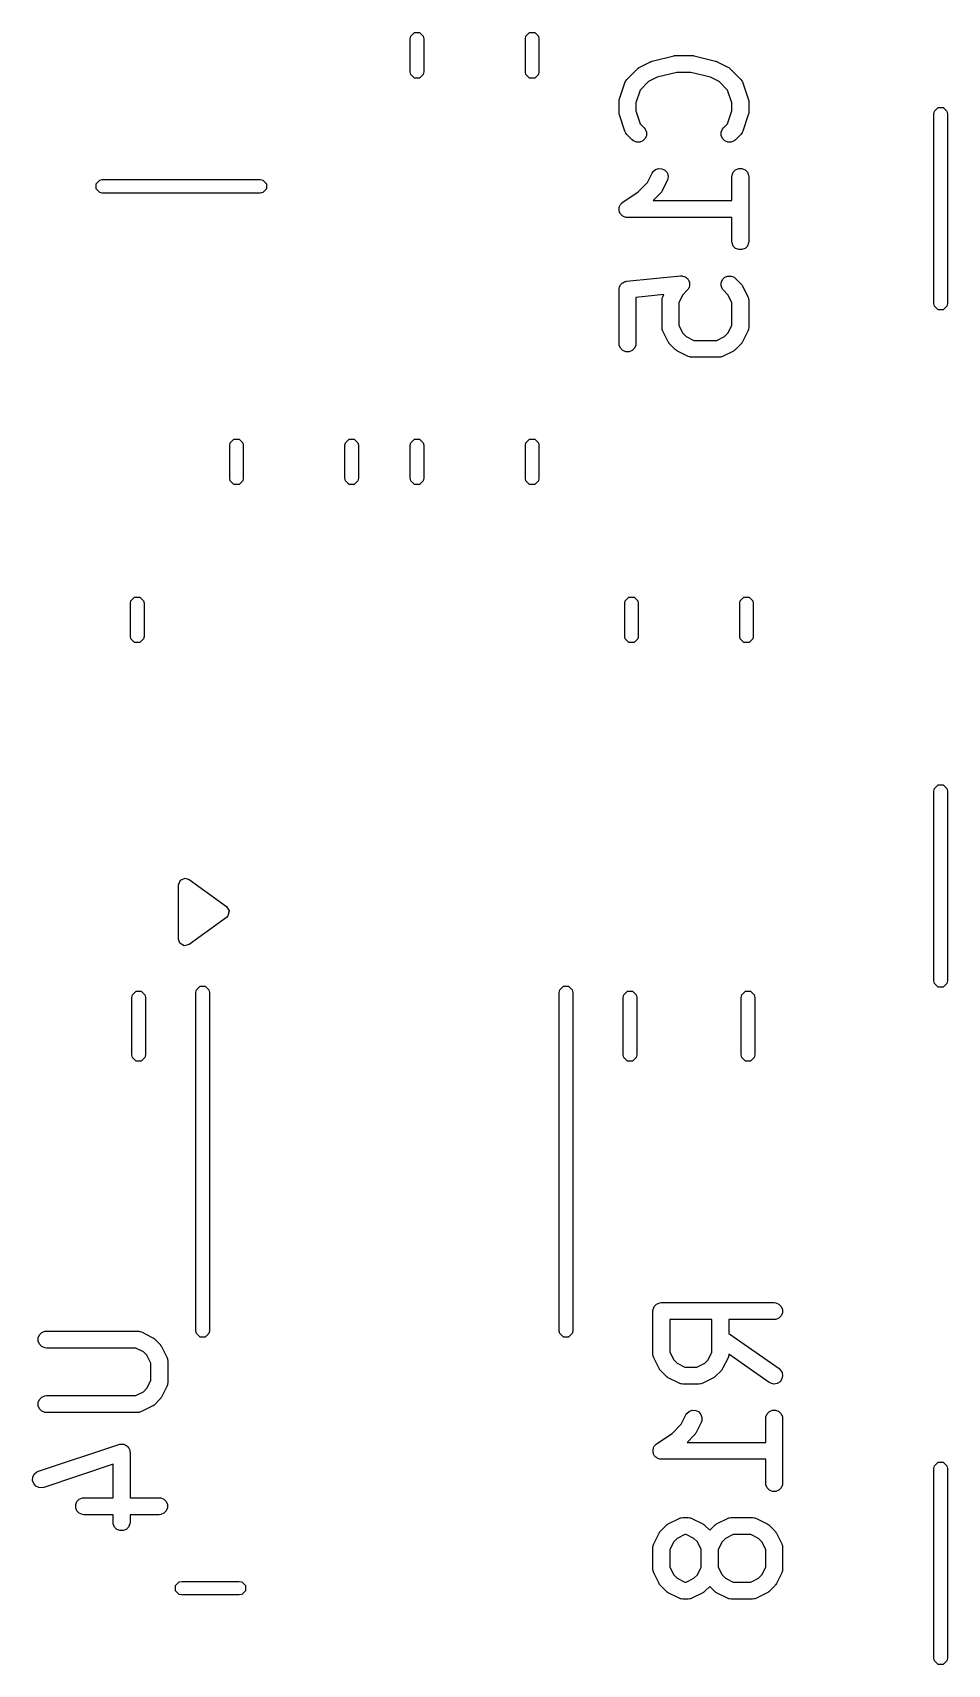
# Model space of a CAD drawing. Header units: inches. Extents: x 4.91 to 6.65, y -5 to -3.32.
# Drawn here: x 6.157 to 6.476, y -4.634 to -4.065 of the extents above; entities that cross this region are included whole.
import ezdxf

# ---------------------------------------------------------------- set-up
doc = ezdxf.new("R2010")
doc.units = ezdxf.units.IN
doc.header["$MEASUREMENT"] = 0
doc.layers.add('BLACK', color=250, linetype='CONTINUOUS')

msp = doc.modelspace()

# ---------------------------------------------------------------- linework, layer by layer
at = {"layer": 'BLACK', "linetype": 'CONTINUOUS'}
for p, q in [((6.28858, -4.06757), (6.28876, -4.06666)), ((6.28858, -4.07909), (6.28858, -4.06757)), ((6.28876, -4.06666), (6.29004, -4.06539)), ((6.29004, -4.06539), (6.29185, -4.06539)), ((6.29185, -4.06539), (6.29313, -4.06666)), ((6.29313, -4.06666), (6.29331, -4.06757)), ((6.29331, -4.06757), (6.29331, -4.07909)), ((6.32874, -4.06757), (6.32892, -4.06666)), ((6.32874, -4.07909), (6.32874, -4.06757)), ((6.32892, -4.06666), (6.3302, -4.06539)), ((6.3302, -4.06539), (6.33201, -4.06539)), ((6.33201, -4.06539), (6.33328, -4.06666)), ((6.33328, -4.06666), (6.33346, -4.06757)), ((6.33346, -4.06757), (6.33346, -4.07909)), ((6.37302, -4.07531), (6.38052, -4.07344)), ((6.38052, -4.07344), (6.38062, -4.07342)), ((6.38062, -4.07342), (6.38066, -4.07341)), ((6.38066, -4.07341), (6.38088, -4.07339)), ((6.38088, -4.07339), (6.38109, -4.07335)), ((6.38109, -4.07335), (6.38114, -4.07336)), ((6.38114, -4.07336), (6.38124, -4.07335)), ((6.38124, -4.07335), (6.38686, -4.07335)), ((6.38686, -4.07335), (6.38696, -4.07336)), ((6.38696, -4.07336), (6.387, -4.07335)), ((6.387, -4.07335), (6.38722, -4.07339)), ((6.38722, -4.07339), (6.38744, -4.07341)), ((6.38744, -4.07341), (6.38748, -4.07342)), ((6.38748, -4.07342), (6.38758, -4.07344)), ((6.38758, -4.07344), (6.39508, -4.07531)), ((6.28876, -4.07999), (6.28858, -4.07909)), ((6.29004, -4.08127), (6.28876, -4.07999)), ((6.29313, -4.07999), (6.29185, -4.08127)), ((6.29331, -4.07909), (6.29313, -4.07999)), ((6.32892, -4.07999), (6.32874, -4.07909)), ((6.3302, -4.08127), (6.32892, -4.07999)), ((6.33328, -4.07999), (6.33201, -4.08127)), ((6.33346, -4.07909), (6.33328, -4.07999)), ((6.36415, -4.08171), (6.3679, -4.07796)), ((6.3679, -4.07796), (6.36813, -4.07778)), ((6.36813, -4.07778), (6.36818, -4.07772)), ((6.36818, -4.07772), (6.36827, -4.07766)), ((6.36827, -4.07766), (6.36835, -4.0776)), ((6.36835, -4.0776), (6.36842, -4.07757)), ((6.36842, -4.07757), (6.36867, -4.07741)), ((6.36867, -4.07741), (6.37242, -4.07554)), ((6.37242, -4.07554), (6.37246, -4.07552)), ((6.37246, -4.07552), (6.37248, -4.07551)), ((6.37248, -4.07551), (6.37272, -4.07542)), ((6.37272, -4.07542), (6.37296, -4.07533)), ((6.37296, -4.07533), (6.37298, -4.07533)), ((6.37298, -4.07533), (6.37302, -4.07531)), ((6.3816, -4.07926), (6.37477, -4.08096)), ((6.3865, -4.07926), (6.3816, -4.07926)), ((6.39333, -4.08096), (6.3865, -4.07926)), ((6.39508, -4.07531), (6.39512, -4.07533)), ((6.39512, -4.07533), (6.39514, -4.07533)), ((6.39514, -4.07533), (6.39538, -4.07542)), ((6.39538, -4.07542), (6.39562, -4.07551)), ((6.39562, -4.07551), (6.39564, -4.07552)), ((6.39564, -4.07552), (6.39568, -4.07554)), ((6.39568, -4.07554), (6.39943, -4.07741)), ((6.39943, -4.07741), (6.39968, -4.07757)), ((6.39968, -4.07757), (6.39975, -4.0776)), ((6.39975, -4.0776), (6.39983, -4.07766)), ((6.39983, -4.07766), (6.39992, -4.07772)), ((6.39992, -4.07772), (6.39997, -4.07778)), ((6.39997, -4.07778), (6.4002, -4.07796)), ((6.4002, -4.07796), (6.40395, -4.08171)), ((6.29185, -4.08127), (6.29004, -4.08127)), ((6.33201, -4.08127), (6.3302, -4.08127)), ((6.36156, -4.08849), (6.36344, -4.08287)), ((6.36344, -4.08287), (6.36367, -4.08234)), ((6.36367, -4.08234), (6.36374, -4.08226)), ((6.36374, -4.08226), (6.36378, -4.08216)), ((6.36378, -4.08216), (6.36415, -4.08171)), ((6.36882, -4.0854), (6.36732, -4.08991)), ((6.37174, -4.08248), (6.36882, -4.0854)), ((6.37477, -4.08096), (6.37174, -4.08248)), ((6.39636, -4.08248), (6.39333, -4.08096)), ((6.39928, -4.0854), (6.39636, -4.08248)), ((6.40078, -4.08991), (6.39928, -4.0854)), ((6.40395, -4.08171), (6.40431, -4.08216)), ((6.40431, -4.08216), (6.40435, -4.08226)), ((6.40435, -4.08226), (6.40442, -4.08234)), ((6.40442, -4.08234), (6.40466, -4.08287)), ((6.40466, -4.08287), (6.40653, -4.08849)), ((6.36141, -4.08943), (6.36144, -4.08913)), ((6.36141, -4.09318), (6.36141, -4.08943)), ((6.36143, -4.08906), (6.36146, -4.08895)), ((6.36144, -4.08913), (6.36143, -4.08906)), ((6.36146, -4.08895), (6.36147, -4.08885)), ((6.36147, -4.08885), (6.3615, -4.08878)), ((6.3615, -4.08878), (6.36156, -4.08849)), ((6.36732, -4.08991), (6.36732, -4.0927)), ((6.40078, -4.0927), (6.40078, -4.08991)), ((6.40653, -4.08849), (6.4066, -4.08878)), ((6.4066, -4.08878), (6.40663, -4.08885)), ((6.40663, -4.08885), (6.40664, -4.08895)), ((6.40664, -4.08895), (6.40666, -4.08906)), ((6.40666, -4.08906), (6.40666, -4.08913)), ((6.40666, -4.08913), (6.40669, -4.08943)), ((6.40669, -4.08943), (6.40669, -4.09318)), ((6.47144, -4.0928), (6.47272, -4.09152)), ((6.47272, -4.09152), (6.47453, -4.09152)), ((6.47453, -4.09152), (6.4758, -4.0928)), ((6.36144, -4.09347), (6.36141, -4.09318)), ((6.36143, -4.09355), (6.36144, -4.09347)), ((6.36146, -4.09365), (6.36143, -4.09355)), ((6.36147, -4.09375), (6.36146, -4.09365)), ((6.3615, -4.09382), (6.36147, -4.09375)), ((6.36156, -4.09411), (6.3615, -4.09382)), ((6.36344, -4.09973), (6.36156, -4.09411)), ((6.36732, -4.0927), (6.36882, -4.09721)), ((6.36882, -4.09721), (6.3702, -4.09859)), ((6.3979, -4.09859), (6.39928, -4.09721)), ((6.39928, -4.09721), (6.40078, -4.0927)), ((6.40653, -4.09411), (6.40466, -4.09973)), ((6.4066, -4.09382), (6.40653, -4.09411)), ((6.40663, -4.09375), (6.4066, -4.09382)), ((6.40664, -4.09365), (6.40663, -4.09375)), ((6.40666, -4.09355), (6.40664, -4.09365)), ((6.40669, -4.09318), (6.40666, -4.09347)), ((6.40666, -4.09347), (6.40666, -4.09355)), ((6.47126, -4.0937), (6.47144, -4.0928)), ((6.47126, -4.15984), (6.47126, -4.0937)), ((6.4758, -4.0928), (6.47598, -4.0937)), ((6.47598, -4.0937), (6.47598, -4.15984)), ((6.36367, -4.10026), (6.36344, -4.09973)), ((6.36374, -4.10034), (6.36367, -4.10026)), ((6.36378, -4.10044), (6.36374, -4.10034)), ((6.36415, -4.10089), (6.36378, -4.10044)), ((6.36602, -4.10276), (6.36415, -4.10089)), ((6.36647, -4.10313), (6.36602, -4.10276)), ((6.37057, -4.10232), (6.36975, -4.10313)), ((6.3702, -4.09859), (6.37057, -4.09903)), ((6.37057, -4.09903), (6.37101, -4.1001)), ((6.37101, -4.10125), (6.37057, -4.10232)), ((6.37101, -4.1001), (6.37101, -4.10125)), ((6.39709, -4.1001), (6.39753, -4.09903)), ((6.39709, -4.10125), (6.39709, -4.1001)), ((6.39753, -4.10232), (6.39709, -4.10125)), ((6.39753, -4.09903), (6.3979, -4.09859)), ((6.39834, -4.10313), (6.39753, -4.10232)), ((6.40207, -4.10276), (6.40162, -4.10313)), ((6.40395, -4.10089), (6.40207, -4.10276)), ((6.40431, -4.10044), (6.40395, -4.10089)), ((6.40435, -4.10034), (6.40431, -4.10044)), ((6.40442, -4.10026), (6.40435, -4.10034)), ((6.40466, -4.09973), (6.40442, -4.10026)), ((6.36754, -4.10357), (6.36647, -4.10313)), ((6.36869, -4.10357), (6.36754, -4.10357)), ((6.36975, -4.10313), (6.36869, -4.10357)), ((6.39941, -4.10357), (6.39834, -4.10313)), ((6.40056, -4.10357), (6.39941, -4.10357)), ((6.40162, -4.10313), (6.40056, -4.10357)), ((6.37131, -4.11767), (6.37297, -4.11435)), ((6.37297, -4.11435), (6.37328, -4.11386)), ((6.37328, -4.11386), (6.37415, -4.11311)), ((6.37415, -4.11311), (6.37524, -4.11274)), ((6.37524, -4.11274), (6.37639, -4.11283)), ((6.37639, -4.11283), (6.37742, -4.11334)), ((6.37742, -4.11334), (6.37818, -4.11421)), ((6.37818, -4.11421), (6.37854, -4.1153)), ((6.40084, -4.1151), (6.40128, -4.11403)), ((6.40128, -4.11403), (6.40209, -4.11322)), ((6.40209, -4.11322), (6.40316, -4.11278)), ((6.40316, -4.11278), (6.40431, -4.11278)), ((6.40431, -4.11278), (6.40537, -4.11322)), ((6.40537, -4.11322), (6.40619, -4.11403)), ((6.40619, -4.11403), (6.40663, -4.1151)), ((6.17892, -4.11809), (6.1802, -4.11681)), ((6.17892, -4.1199), (6.17892, -4.11809)), ((6.1802, -4.12118), (6.17892, -4.1199)), ((6.1802, -4.11681), (6.1811, -4.11663)), ((6.1811, -4.11663), (6.23622, -4.11663)), ((6.23622, -4.11663), (6.23712, -4.11681)), ((6.23712, -4.11681), (6.2384, -4.11809)), ((6.2384, -4.1199), (6.23712, -4.12118)), ((6.2384, -4.11809), (6.2384, -4.1199)), ((6.36811, -4.12088), (6.37131, -4.11767)), ((6.37825, -4.11699), (6.37638, -4.12074)), ((6.37846, -4.11645), (6.37825, -4.11699)), ((6.37854, -4.1153), (6.37846, -4.11645)), ((6.40078, -4.11567), (6.40084, -4.1151)), ((6.40078, -4.12397), (6.40078, -4.11567)), ((6.40663, -4.1151), (6.40669, -4.11567)), ((6.40669, -4.11567), (6.40669, -4.13817)), ((6.1811, -4.12136), (6.1802, -4.12118)), ((6.23622, -4.12136), (6.1811, -4.12136)), ((6.23712, -4.12118), (6.23622, -4.12136)), ((6.36158, -4.12608), (6.36164, -4.12579)), ((6.36164, -4.12579), (6.3618, -4.12555)), ((6.3618, -4.12555), (6.36191, -4.12528)), ((6.36191, -4.12528), (6.36211, -4.12507)), ((6.36211, -4.12507), (6.36228, -4.12483)), ((6.36228, -4.12483), (6.36272, -4.12447)), ((6.36272, -4.12447), (6.36273, -4.12446)), ((6.36272, -4.12447), (6.36272, -4.12447)), ((6.36272, -4.12447), (6.36272, -4.12447)), ((6.36273, -4.12446), (6.36811, -4.12088)), ((6.37582, -4.12151), (6.37337, -4.12397)), ((6.37337, -4.12397), (6.40078, -4.12397)), ((6.37601, -4.12128), (6.37582, -4.12151)), ((6.37607, -4.12123), (6.37601, -4.12128)), ((6.37613, -4.12114), (6.37607, -4.12123)), ((6.37619, -4.12106), (6.37613, -4.12114)), ((6.37622, -4.12099), (6.37619, -4.12106)), ((6.37638, -4.12074), (6.37622, -4.12099)), ((6.36141, -4.12692), (6.36147, -4.12663)), ((6.36147, -4.12721), (6.36141, -4.12692)), ((6.36147, -4.12635), (6.36158, -4.12608)), ((6.36147, -4.12663), (6.36147, -4.12635)), ((6.36147, -4.1275), (6.36147, -4.12721)), ((6.36158, -4.12776), (6.36147, -4.1275)), ((6.36163, -4.12805), (6.36158, -4.12776)), ((6.3618, -4.12829), (6.36163, -4.12805)), ((6.36191, -4.12856), (6.3618, -4.12829)), ((6.36211, -4.12877), (6.36191, -4.12856)), ((6.36227, -4.12901), (6.36211, -4.12877)), ((6.36252, -4.12917), (6.36227, -4.12901)), ((6.36272, -4.12938), (6.36252, -4.12917)), ((6.36299, -4.12949), (6.36272, -4.12938)), ((6.36323, -4.12965), (6.36299, -4.12949)), ((6.36352, -4.12971), (6.36323, -4.12965)), ((6.36379, -4.12982), (6.36352, -4.12971)), ((6.36436, -4.12987), (6.36379, -4.12982)), ((6.40078, -4.12987), (6.36436, -4.12987)), ((6.36436, -4.12987), (6.36436, -4.12987)), ((6.36436, -4.12987), (6.36436, -4.12987)), ((6.36436, -4.12987), (6.36436, -4.12987)), ((6.40078, -4.13817), (6.40078, -4.12987)), ((6.40084, -4.13875), (6.40078, -4.13817)), ((6.40128, -4.13981), (6.40084, -4.13875)), ((6.40209, -4.14063), (6.40128, -4.13981)), ((6.40316, -4.14107), (6.40209, -4.14063)), ((6.40431, -4.14107), (6.40316, -4.14107)), ((6.40537, -4.14063), (6.40431, -4.14107)), ((6.40619, -4.13981), (6.40537, -4.14063)), ((6.40663, -4.13875), (6.40619, -4.13981)), ((6.40669, -4.13817), (6.40663, -4.13875)), ((6.36147, -4.15447), (6.36163, -4.15407)), ((6.36163, -4.15407), (6.36176, -4.15366)), ((6.36176, -4.15366), (6.36185, -4.15354)), ((6.36185, -4.15354), (6.36191, -4.1534)), ((6.36191, -4.1534), (6.36221, -4.1531)), ((6.36221, -4.1531), (6.36249, -4.15276)), ((6.36249, -4.15276), (6.36262, -4.15269)), ((6.36262, -4.15269), (6.36272, -4.15259)), ((6.36272, -4.15259), (6.36312, -4.15242)), ((6.36312, -4.15242), (6.3635, -4.15222)), ((6.3635, -4.15222), (6.36372, -4.15218)), ((6.36372, -4.15218), (6.36379, -4.15215)), ((6.36379, -4.15215), (6.36386, -4.15215)), ((6.36386, -4.15215), (6.36407, -4.1521)), ((6.36407, -4.1521), (6.38282, -4.15023)), ((6.38282, -4.15023), (6.3834, -4.15023)), ((6.3834, -4.15023), (6.38354, -4.15027)), ((6.38354, -4.15027), (6.38369, -4.15027)), ((6.38369, -4.15027), (6.38409, -4.15044)), ((6.38409, -4.15044), (6.3845, -4.15056)), ((6.3845, -4.15056), (6.38461, -4.15066)), ((6.38461, -4.15066), (6.38475, -4.15071)), ((6.38475, -4.15071), (6.38506, -4.15102)), ((6.38506, -4.15102), (6.38539, -4.15129)), ((6.38539, -4.15129), (6.38546, -4.15142)), ((6.38546, -4.15142), (6.38557, -4.15153)), ((6.38557, -4.15153), (6.38573, -4.15193)), ((6.38584, -4.15414), (6.38572, -4.15456)), ((6.38573, -4.15193), (6.38593, -4.15231)), ((6.38601, -4.15374), (6.38584, -4.15414)), ((6.38593, -4.15231), (6.38595, -4.15245)), ((6.38595, -4.15245), (6.38601, -4.15259)), ((6.38601, -4.15259), (6.38601, -4.15302)), ((6.38601, -4.15302), (6.38605, -4.15345)), ((6.38605, -4.15345), (6.38601, -4.1536)), ((6.38601, -4.1536), (6.38601, -4.15374)), ((6.39709, -4.15259), (6.39753, -4.15153)), ((6.39709, -4.15374), (6.39709, -4.15259)), ((6.39753, -4.15481), (6.39709, -4.15374)), ((6.39753, -4.15153), (6.39834, -4.15071)), ((6.39834, -4.15071), (6.39941, -4.15027)), ((6.39941, -4.15027), (6.40056, -4.15027)), ((6.40056, -4.15027), (6.40162, -4.15071)), ((6.40162, -4.15071), (6.40207, -4.15108)), ((6.40207, -4.15108), (6.40395, -4.15296)), ((6.40395, -4.15296), (6.40413, -4.15318)), ((6.40413, -4.15318), (6.40419, -4.15323)), ((6.40419, -4.15323), (6.40425, -4.15332)), ((6.40425, -4.15332), (6.40431, -4.1534)), ((6.40431, -4.1534), (6.40434, -4.15347)), ((6.40434, -4.15347), (6.4045, -4.15372)), ((6.4045, -4.15372), (6.40637, -4.15747)), ((6.36141, -4.15504), (6.36143, -4.15483)), ((6.36141, -4.17379), (6.36141, -4.15504)), ((6.36142, -4.15476), (6.36145, -4.15469)), ((6.36143, -4.15483), (6.36142, -4.15476)), ((6.36145, -4.15469), (6.36147, -4.15447)), ((6.37709, -4.15674), (6.36732, -4.15772)), ((6.36732, -4.15772), (6.36732, -4.17379)), ((6.37641, -4.15879), (6.37647, -4.15822)), ((6.37641, -4.16817), (6.37641, -4.15879)), ((6.37647, -4.15822), (6.37651, -4.15812)), ((6.37651, -4.15801), (6.37672, -4.15747)), ((6.37651, -4.15812), (6.37651, -4.15801)), ((6.37672, -4.15747), (6.37709, -4.15674)), ((6.38366, -4.15679), (6.38231, -4.15949)), ((6.38231, -4.15949), (6.38231, -4.16747)), ((6.3852, -4.15526), (6.38366, -4.15679)), ((6.38557, -4.15481), (6.3852, -4.15526)), ((6.38562, -4.15467), (6.38557, -4.15481)), ((6.38572, -4.15456), (6.38562, -4.15467)), ((6.3979, -4.15526), (6.39753, -4.15481)), ((6.39943, -4.15679), (6.3979, -4.15526)), ((6.40078, -4.15949), (6.39943, -4.15679)), ((6.40078, -4.16747), (6.40078, -4.15949)), ((6.40637, -4.15747), (6.40658, -4.15801)), ((6.40658, -4.15801), (6.40659, -4.15812)), ((6.40659, -4.15812), (6.40663, -4.15822)), ((6.40663, -4.15822), (6.40669, -4.15879)), ((6.40669, -4.15879), (6.40669, -4.16817)), ((6.47144, -4.16075), (6.47126, -4.15984)), ((6.47598, -4.15984), (6.4758, -4.16075)), ((6.47272, -4.16202), (6.47144, -4.16075)), ((6.47453, -4.16202), (6.47272, -4.16202)), ((6.4758, -4.16075), (6.47453, -4.16202)), ((6.37647, -4.16874), (6.37641, -4.16817)), ((6.37651, -4.16884), (6.37647, -4.16874)), ((6.37651, -4.16895), (6.37651, -4.16884)), ((6.37672, -4.16949), (6.37651, -4.16895)), ((6.37859, -4.17324), (6.37672, -4.16949)), ((6.38231, -4.16747), (6.38366, -4.17017)), ((6.38366, -4.17017), (6.38486, -4.17136)), ((6.39823, -4.17136), (6.39943, -4.17017)), ((6.39943, -4.17017), (6.40078, -4.16747)), ((6.40637, -4.16949), (6.4045, -4.17324)), ((6.40658, -4.16895), (6.40637, -4.16949)), ((6.40659, -4.16884), (6.40658, -4.16895)), ((6.40663, -4.16874), (6.40659, -4.16884)), ((6.40669, -4.16817), (6.40663, -4.16874)), ((6.36147, -4.17437), (6.36141, -4.17379)), ((6.36191, -4.17543), (6.36147, -4.17437)), ((6.36272, -4.17625), (6.36191, -4.17543)), ((6.36379, -4.17669), (6.36272, -4.17625)), ((6.36494, -4.17669), (6.36379, -4.17669)), ((6.366, -4.17625), (6.36494, -4.17669)), ((6.36682, -4.17543), (6.366, -4.17625)), ((6.36726, -4.17437), (6.36682, -4.17543)), ((6.36732, -4.17379), (6.36726, -4.17437)), ((6.37875, -4.17348), (6.37859, -4.17324)), ((6.37878, -4.17356), (6.37875, -4.17348)), ((6.37885, -4.17364), (6.37878, -4.17356)), ((6.3789, -4.17373), (6.37885, -4.17364)), ((6.37896, -4.17378), (6.3789, -4.17373)), ((6.37915, -4.174), (6.37896, -4.17378)), ((6.38102, -4.17588), (6.37915, -4.174)), ((6.38125, -4.17606), (6.38102, -4.17588)), ((6.3813, -4.17612), (6.38125, -4.17606)), ((6.38139, -4.17618), (6.3813, -4.17612)), ((6.38147, -4.17625), (6.38139, -4.17618)), ((6.38154, -4.17628), (6.38147, -4.17625)), ((6.38179, -4.17643), (6.38154, -4.17628)), ((6.38554, -4.17831), (6.38179, -4.17643)), ((6.38486, -4.17136), (6.38756, -4.17271)), ((6.38756, -4.17271), (6.39554, -4.17271)), ((6.39554, -4.17271), (6.39823, -4.17136)), ((6.4013, -4.17643), (6.39755, -4.17831)), ((6.40155, -4.17628), (6.4013, -4.17643)), ((6.40162, -4.17625), (6.40155, -4.17628)), ((6.4017, -4.17618), (6.40162, -4.17625)), ((6.40179, -4.17612), (6.4017, -4.17618)), ((6.40184, -4.17606), (6.40179, -4.17612)), ((6.40207, -4.17588), (6.40184, -4.17606)), ((6.40395, -4.174), (6.40207, -4.17588)), ((6.40413, -4.17378), (6.40395, -4.174)), ((6.40419, -4.17373), (6.40413, -4.17378)), ((6.40425, -4.17364), (6.40419, -4.17373)), ((6.40431, -4.17356), (6.40425, -4.17364)), ((6.40434, -4.17348), (6.40431, -4.17356)), ((6.4045, -4.17324), (6.40434, -4.17348)), ((6.38608, -4.17851), (6.38554, -4.17831)), ((6.38619, -4.17852), (6.38608, -4.17851)), ((6.38628, -4.17856), (6.38619, -4.17852)), ((6.38686, -4.17862), (6.38628, -4.17856)), ((6.39623, -4.17862), (6.38686, -4.17862)), ((6.39681, -4.17856), (6.39623, -4.17862)), ((6.39691, -4.17852), (6.39681, -4.17856)), ((6.39701, -4.17851), (6.39691, -4.17852)), ((6.39755, -4.17831), (6.39701, -4.17851)), ((6.22559, -4.2093), (6.22577, -4.2084)), ((6.22559, -4.22082), (6.22559, -4.2093)), ((6.22577, -4.2084), (6.22705, -4.20712)), ((6.22705, -4.20712), (6.22886, -4.20712)), ((6.22886, -4.20712), (6.23014, -4.2084)), ((6.23014, -4.2084), (6.23031, -4.2093)), ((6.23031, -4.2093), (6.23031, -4.22082)), ((6.26575, -4.2093), (6.26593, -4.2084)), ((6.26575, -4.22082), (6.26575, -4.2093)), ((6.26593, -4.2084), (6.26721, -4.20712)), ((6.26721, -4.20712), (6.26901, -4.20712)), ((6.26901, -4.20712), (6.27029, -4.2084)), ((6.27029, -4.2084), (6.27047, -4.2093)), ((6.27047, -4.2093), (6.27047, -4.22082)), ((6.28858, -4.2093), (6.28876, -4.2084)), ((6.28858, -4.22082), (6.28858, -4.2093)), ((6.28876, -4.2084), (6.29004, -4.20712)), ((6.29004, -4.20712), (6.29185, -4.20712)), ((6.29185, -4.20712), (6.29313, -4.2084)), ((6.29313, -4.2084), (6.29331, -4.2093)), ((6.29331, -4.2093), (6.29331, -4.22082)), ((6.32874, -4.2093), (6.32892, -4.2084)), ((6.32874, -4.22082), (6.32874, -4.2093)), ((6.32892, -4.2084), (6.3302, -4.20712)), ((6.3302, -4.20712), (6.33201, -4.20712)), ((6.33201, -4.20712), (6.33328, -4.2084)), ((6.33328, -4.2084), (6.33346, -4.2093)), ((6.33346, -4.2093), (6.33346, -4.22082)), ((6.22577, -4.22172), (6.22559, -4.22082)), ((6.22705, -4.223), (6.22577, -4.22172)), ((6.23014, -4.22172), (6.22886, -4.223)), ((6.23031, -4.22082), (6.23014, -4.22172)), ((6.26593, -4.22172), (6.26575, -4.22082)), ((6.26721, -4.223), (6.26593, -4.22172)), ((6.27029, -4.22172), (6.26901, -4.223)), ((6.27047, -4.22082), (6.27029, -4.22172)), ((6.28876, -4.22172), (6.28858, -4.22082)), ((6.29004, -4.223), (6.28876, -4.22172)), ((6.29313, -4.22172), (6.29185, -4.223)), ((6.29331, -4.22082), (6.29313, -4.22172)), ((6.32892, -4.22172), (6.32874, -4.22082)), ((6.3302, -4.223), (6.32892, -4.22172)), ((6.33328, -4.22172), (6.33201, -4.223)), ((6.33346, -4.22082), (6.33328, -4.22172)), ((6.22886, -4.223), (6.22705, -4.223)), ((6.26901, -4.223), (6.26721, -4.223)), ((6.29185, -4.223), (6.29004, -4.223)), ((6.33201, -4.223), (6.3302, -4.223)), ((6.19112, -4.26351), (6.1924, -4.26224)), ((6.1924, -4.26224), (6.19421, -4.26224)), ((6.19421, -4.26224), (6.19549, -4.26351)), ((6.36357, -4.26351), (6.36484, -4.26224)), ((6.36484, -4.26224), (6.36665, -4.26224)), ((6.36665, -4.26224), (6.36793, -4.26351)), ((6.40372, -4.26351), (6.405, -4.26224)), ((6.405, -4.26224), (6.40681, -4.26224)), ((6.40681, -4.26224), (6.40809, -4.26351)), ((6.19094, -4.26442), (6.19112, -4.26351)), ((6.19094, -4.27594), (6.19094, -4.26442)), ((6.19549, -4.26351), (6.19567, -4.26442)), ((6.19567, -4.26442), (6.19567, -4.27594)), ((6.36339, -4.26442), (6.36357, -4.26351)), ((6.36339, -4.27594), (6.36339, -4.26442)), ((6.36793, -4.26351), (6.36811, -4.26442)), ((6.36811, -4.26442), (6.36811, -4.27594)), ((6.40354, -4.26442), (6.40372, -4.26351)), ((6.40354, -4.27594), (6.40354, -4.26442)), ((6.40809, -4.26351), (6.40827, -4.26442)), ((6.40827, -4.26442), (6.40827, -4.27594)), ((6.19112, -4.27684), (6.19094, -4.27594)), ((6.1924, -4.27812), (6.19112, -4.27684)), ((6.19421, -4.27812), (6.1924, -4.27812)), ((6.19549, -4.27684), (6.19421, -4.27812)), ((6.19567, -4.27594), (6.19549, -4.27684)), ((6.36357, -4.27684), (6.36339, -4.27594)), ((6.36484, -4.27812), (6.36357, -4.27684)), ((6.36665, -4.27812), (6.36484, -4.27812)), ((6.36793, -4.27684), (6.36665, -4.27812)), ((6.36811, -4.27594), (6.36793, -4.27684)), ((6.40372, -4.27684), (6.40354, -4.27594)), ((6.405, -4.27812), (6.40372, -4.27684)), ((6.40681, -4.27812), (6.405, -4.27812)), ((6.40809, -4.27684), (6.40681, -4.27812)), ((6.40827, -4.27594), (6.40809, -4.27684)), ((6.47126, -4.32992), (6.47144, -4.32902)), ((6.47126, -4.39606), (6.47126, -4.32992)), ((6.47144, -4.32902), (6.47272, -4.32774)), ((6.47272, -4.32774), (6.47453, -4.32774)), ((6.47453, -4.32774), (6.4758, -4.32902)), ((6.4758, -4.32902), (6.47598, -4.32992)), ((6.47598, -4.32992), (6.47598, -4.39606)), ((6.20768, -4.3626), (6.20837, -4.36093)), ((6.20768, -4.3815), (6.20768, -4.3626)), ((6.20837, -4.36093), (6.21004, -4.36024)), ((6.21004, -4.36024), (6.21143, -4.36069)), ((6.21143, -4.36069), (6.22442, -4.37014)), ((6.22442, -4.37014), (6.22536, -4.37168)), ((6.22442, -4.37396), (6.21143, -4.38341)), ((6.22494, -4.37344), (6.22442, -4.37396)), ((6.22536, -4.37168), (6.22494, -4.37344)), ((6.20813, -4.38289), (6.20768, -4.3815)), ((6.20967, -4.38383), (6.20813, -4.38289)), ((6.21143, -4.38341), (6.20967, -4.38383)), ((6.21396, -4.39919), (6.21524, -4.39792)), ((6.21524, -4.39792), (6.21705, -4.39792)), ((6.21705, -4.39792), (6.21832, -4.39919)), ((6.34073, -4.39919), (6.34201, -4.39792)), ((6.34201, -4.39792), (6.34382, -4.39792)), ((6.34382, -4.39792), (6.3451, -4.39919)), ((6.47144, -4.39697), (6.47126, -4.39606)), ((6.47272, -4.39825), (6.47144, -4.39697)), ((6.47453, -4.39825), (6.47272, -4.39825)), ((6.4758, -4.39697), (6.47453, -4.39825)), ((6.47598, -4.39606), (6.4758, -4.39697)), ((6.19144, -4.40188), (6.19162, -4.40098)), ((6.19144, -4.42194), (6.19144, -4.40188)), ((6.19162, -4.40098), (6.1929, -4.3997)), ((6.1929, -4.3997), (6.1947, -4.3997)), ((6.1947, -4.3997), (6.19598, -4.40098)), ((6.19598, -4.40098), (6.19616, -4.40188)), ((6.19616, -4.40188), (6.19616, -4.42194)), ((6.21378, -4.4001), (6.21396, -4.39919)), ((6.21378, -4.45915), (6.21378, -4.4001)), ((6.21832, -4.39919), (6.2185, -4.4001)), ((6.2185, -4.4001), (6.2185, -4.45915)), ((6.34055, -4.4001), (6.34073, -4.39919)), ((6.34055, -4.45915), (6.34055, -4.4001)), ((6.3451, -4.39919), (6.34528, -4.4001)), ((6.34528, -4.4001), (6.34528, -4.45915)), ((6.36289, -4.40188), (6.36307, -4.40098)), ((6.36289, -4.42194), (6.36289, -4.40188)), ((6.36307, -4.40098), (6.36435, -4.3997)), ((6.36435, -4.3997), (6.36616, -4.3997)), ((6.36616, -4.3997), (6.36744, -4.40098)), ((6.36744, -4.40098), (6.36762, -4.40188)), ((6.36762, -4.40188), (6.36762, -4.42194)), ((6.40404, -4.40188), (6.40422, -4.40098)), ((6.40404, -4.42194), (6.40404, -4.40188)), ((6.40422, -4.40098), (6.40549, -4.3997)), ((6.40549, -4.3997), (6.4073, -4.3997)), ((6.4073, -4.3997), (6.40858, -4.40098)), ((6.40858, -4.40098), (6.40876, -4.40188)), ((6.40876, -4.40188), (6.40876, -4.42194)), ((6.19162, -4.42284), (6.19144, -4.42194)), ((6.1929, -4.42412), (6.19162, -4.42284)), ((6.1947, -4.42412), (6.1929, -4.42412)), ((6.19598, -4.42284), (6.1947, -4.42412)), ((6.19616, -4.42194), (6.19598, -4.42284)), ((6.36307, -4.42284), (6.36289, -4.42194)), ((6.36435, -4.42412), (6.36307, -4.42284)), ((6.36616, -4.42412), (6.36435, -4.42412)), ((6.36744, -4.42284), (6.36616, -4.42412)), ((6.36762, -4.42194), (6.36744, -4.42284)), ((6.40422, -4.42284), (6.40404, -4.42194)), ((6.40549, -4.42412), (6.40422, -4.42284)), ((6.4073, -4.42412), (6.40549, -4.42412)), ((6.40858, -4.42284), (6.4073, -4.42412)), ((6.40876, -4.42194), (6.40858, -4.42284)), ((6.21378, -4.51821), (6.21378, -4.45915)), ((6.2185, -4.45915), (6.2185, -4.51821)), ((6.34055, -4.51821), (6.34055, -4.45915)), ((6.34528, -4.45915), (6.34528, -4.51821)), ((6.37322, -4.51125), (6.37328, -4.51067)), ((6.37322, -4.52625), (6.37322, -4.51125)), ((6.37328, -4.51067), (6.37372, -4.50961)), ((6.37372, -4.50961), (6.37453, -4.50879)), ((6.37453, -4.50879), (6.3756, -4.50835)), ((6.3756, -4.50835), (6.37617, -4.5083)), ((6.37617, -4.5083), (6.41554, -4.5083)), ((6.41554, -4.5083), (6.41612, -4.50835)), ((6.41612, -4.50835), (6.41718, -4.50879)), ((6.41718, -4.50879), (6.418, -4.50961)), ((6.418, -4.50961), (6.41844, -4.51067)), ((6.41844, -4.51182), (6.418, -4.51289)), ((6.41844, -4.51067), (6.41844, -4.51182)), ((6.15997, -4.51873), (6.16103, -4.51829)), ((6.16103, -4.51829), (6.16161, -4.51823)), ((6.16161, -4.51823), (6.19348, -4.51823)), ((6.19348, -4.51823), (6.19405, -4.51829)), ((6.19405, -4.51829), (6.19415, -4.51833)), ((6.19415, -4.51833), (6.19426, -4.51834)), ((6.19426, -4.51834), (6.1948, -4.51854)), ((6.21396, -4.51911), (6.21378, -4.51821)), ((6.2185, -4.51821), (6.21832, -4.51911)), ((6.34073, -4.51911), (6.34055, -4.51821)), ((6.34528, -4.51821), (6.3451, -4.51911)), ((6.39384, -4.5142), (6.37913, -4.5142)), ((6.37913, -4.5142), (6.37913, -4.52555)), ((6.39384, -4.52555), (6.39384, -4.5142)), ((6.41554, -4.5142), (6.39975, -4.5142)), ((6.39975, -4.5142), (6.39975, -4.51908)), ((6.41612, -4.51414), (6.41554, -4.5142)), ((6.41718, -4.5137), (6.41612, -4.51414)), ((6.418, -4.51289), (6.41718, -4.5137)), ((6.15871, -4.52061), (6.15915, -4.51954)), ((6.15871, -4.52176), (6.15871, -4.52061)), ((6.15915, -4.52283), (6.15871, -4.52176)), ((6.15915, -4.51954), (6.15997, -4.51873)), ((6.15997, -4.52364), (6.15915, -4.52283)), ((6.16103, -4.52408), (6.15997, -4.52364)), ((6.16161, -4.52414), (6.16103, -4.52408)), ((6.19278, -4.52414), (6.16161, -4.52414)), ((6.19548, -4.52549), (6.19278, -4.52414)), ((6.1948, -4.51854), (6.19855, -4.52042)), ((6.19855, -4.52042), (6.1988, -4.52057)), ((6.1988, -4.52057), (6.19887, -4.5206)), ((6.19887, -4.5206), (6.19895, -4.52067)), ((6.19895, -4.52067), (6.19904, -4.52073)), ((6.19904, -4.52073), (6.19909, -4.52079)), ((6.19909, -4.52079), (6.19932, -4.52097)), ((6.19932, -4.52097), (6.20119, -4.52285)), ((6.20119, -4.52285), (6.20138, -4.52307)), ((6.20138, -4.52307), (6.20144, -4.52312)), ((6.20144, -4.52312), (6.20149, -4.52321)), ((6.20149, -4.52321), (6.20156, -4.52329)), ((6.20156, -4.52329), (6.20159, -4.52337)), ((6.20159, -4.52337), (6.20174, -4.52361)), ((6.20174, -4.52361), (6.20362, -4.52736)), ((6.21524, -4.52039), (6.21396, -4.51911)), ((6.21705, -4.52039), (6.21524, -4.52039)), ((6.21832, -4.51911), (6.21705, -4.52039)), ((6.34201, -4.52039), (6.34073, -4.51911)), ((6.34382, -4.52039), (6.34201, -4.52039)), ((6.3451, -4.51911), (6.34382, -4.52039)), ((6.39975, -4.51908), (6.41724, -4.53133)), ((6.19668, -4.52668), (6.19548, -4.52549)), ((6.19802, -4.52938), (6.19668, -4.52668)), ((6.19802, -4.53549), (6.19802, -4.52938)), ((6.20362, -4.52736), (6.20383, -4.5279)), ((6.20383, -4.5279), (6.20383, -4.52801)), ((6.20383, -4.52801), (6.20387, -4.52811)), ((6.20387, -4.52811), (6.20393, -4.52868)), ((6.20393, -4.52868), (6.20393, -4.53618)), ((6.37328, -4.52682), (6.37322, -4.52625)), ((6.37332, -4.52692), (6.37328, -4.52682)), ((6.37333, -4.52703), (6.37332, -4.52692)), ((6.37353, -4.52757), (6.37333, -4.52703)), ((6.37541, -4.53132), (6.37353, -4.52757)), ((6.37913, -4.52555), (6.38048, -4.52825)), ((6.38048, -4.52825), (6.38167, -4.52944)), ((6.38167, -4.52944), (6.38437, -4.53079)), ((6.3886, -4.53079), (6.3913, -4.52944)), ((6.3913, -4.52944), (6.39249, -4.52825)), ((6.39249, -4.52825), (6.39384, -4.52555)), ((6.39944, -4.52757), (6.39756, -4.53132)), ((6.39964, -4.52703), (6.39944, -4.52757)), ((6.39965, -4.52692), (6.39964, -4.52703)), ((6.39969, -4.52682), (6.39965, -4.52692)), ((6.39974, -4.52629), (6.39969, -4.52682)), ((6.41385, -4.53616), (6.39974, -4.52629)), ((6.19668, -4.53818), (6.19802, -4.53549)), ((6.37556, -4.53156), (6.37541, -4.53132)), ((6.37559, -4.53164), (6.37556, -4.53156)), ((6.37566, -4.53172), (6.37559, -4.53164)), ((6.37572, -4.53181), (6.37566, -4.53172)), ((6.37578, -4.53186), (6.37572, -4.53181)), ((6.37596, -4.53208), (6.37578, -4.53186)), ((6.37784, -4.53396), (6.37596, -4.53208)), ((6.37806, -4.53414), (6.37784, -4.53396)), ((6.37811, -4.5342), (6.37806, -4.53414)), ((6.3782, -4.53426), (6.37811, -4.5342)), ((6.37828, -4.53433), (6.3782, -4.53426)), ((6.37835, -4.53436), (6.37828, -4.53433)), ((6.3786, -4.53451), (6.37835, -4.53436)), ((6.38235, -4.53639), (6.3786, -4.53451)), ((6.38437, -4.53079), (6.3886, -4.53079)), ((6.39437, -4.53451), (6.39062, -4.53639)), ((6.39462, -4.53436), (6.39437, -4.53451)), ((6.39469, -4.53433), (6.39462, -4.53436)), ((6.39477, -4.53426), (6.39469, -4.53433)), ((6.39486, -4.5342), (6.39477, -4.53426)), ((6.39491, -4.53414), (6.39486, -4.5342)), ((6.39513, -4.53396), (6.39491, -4.53414)), ((6.39701, -4.53208), (6.39513, -4.53396)), ((6.3972, -4.53186), (6.39701, -4.53208)), ((6.39725, -4.53181), (6.3972, -4.53186)), ((6.39731, -4.53172), (6.39725, -4.53181)), ((6.39738, -4.53164), (6.39731, -4.53172)), ((6.39741, -4.53156), (6.39738, -4.53164)), ((6.39756, -4.53132), (6.39741, -4.53156)), ((6.41724, -4.53133), (6.41768, -4.5317)), ((6.41825, -4.53493), (6.41759, -4.53588)), ((6.41768, -4.5317), (6.4183, -4.53268)), ((6.4185, -4.53381), (6.41825, -4.53493)), ((6.4183, -4.53268), (6.4185, -4.53381)), ((6.15915, -4.54204), (6.15997, -4.54123)), ((6.15997, -4.54123), (6.16103, -4.54079)), ((6.16103, -4.54079), (6.16161, -4.54073)), ((6.16161, -4.54073), (6.19278, -4.54073)), ((6.19278, -4.54073), (6.19548, -4.53938)), ((6.19548, -4.53938), (6.19668, -4.53818)), ((6.20174, -4.54125), (6.20159, -4.5415)), ((6.20362, -4.5375), (6.20174, -4.54125)), ((6.20383, -4.53696), (6.20362, -4.5375)), ((6.20387, -4.53676), (6.20383, -4.53686)), ((6.20383, -4.53686), (6.20383, -4.53696)), ((6.20393, -4.53618), (6.20387, -4.53676)), ((6.38289, -4.53659), (6.38235, -4.53639)), ((6.383, -4.5366), (6.38289, -4.53659)), ((6.3831, -4.53664), (6.383, -4.5366)), ((6.38367, -4.5367), (6.3831, -4.53664)), ((6.3893, -4.5367), (6.38367, -4.5367)), ((6.38987, -4.53664), (6.3893, -4.5367)), ((6.38997, -4.5366), (6.38987, -4.53664)), ((6.39008, -4.53659), (6.38997, -4.5366)), ((6.39062, -4.53639), (6.39008, -4.53659)), ((6.41436, -4.53645), (6.41385, -4.53616)), ((6.41548, -4.5367), (6.41436, -4.53645)), ((6.41661, -4.5365), (6.41548, -4.5367)), ((6.41759, -4.53588), (6.41661, -4.5365)), ((6.15871, -4.54311), (6.15915, -4.54204)), ((6.15871, -4.54426), (6.15871, -4.54311)), ((6.15915, -4.54532), (6.15871, -4.54426)), ((6.15997, -4.54614), (6.15915, -4.54532)), ((6.16103, -4.54658), (6.15997, -4.54614)), ((6.16161, -4.54663), (6.16103, -4.54658)), ((6.19348, -4.54663), (6.16161, -4.54663)), ((6.19405, -4.54658), (6.19348, -4.54663)), ((6.19415, -4.54654), (6.19405, -4.54658)), ((6.19426, -4.54653), (6.19415, -4.54654)), ((6.1948, -4.54632), (6.19426, -4.54653)), ((6.19855, -4.54445), (6.1948, -4.54632)), ((6.1988, -4.54429), (6.19855, -4.54445)), ((6.19887, -4.54426), (6.1988, -4.54429)), ((6.19895, -4.5442), (6.19887, -4.54426)), ((6.19904, -4.54414), (6.19895, -4.5442)), ((6.19909, -4.54408), (6.19904, -4.54414)), ((6.19932, -4.5439), (6.19909, -4.54408)), ((6.20119, -4.54202), (6.19932, -4.5439)), ((6.20138, -4.54179), (6.20119, -4.54202)), ((6.20144, -4.54174), (6.20138, -4.54179)), ((6.20149, -4.54165), (6.20144, -4.54174)), ((6.20156, -4.54157), (6.20149, -4.54165)), ((6.20159, -4.5415), (6.20156, -4.54157)), ((6.38478, -4.54742), (6.38509, -4.54693)), ((6.38509, -4.54693), (6.38596, -4.54618)), ((6.38596, -4.54618), (6.38705, -4.54581)), ((6.38705, -4.54581), (6.3882, -4.5459)), ((6.3882, -4.5459), (6.38923, -4.54641)), ((6.38923, -4.54641), (6.38999, -4.54728)), ((6.41309, -4.5471), (6.4139, -4.54629)), ((6.4139, -4.54629), (6.41497, -4.54585)), ((6.41497, -4.54585), (6.41612, -4.54585)), ((6.41612, -4.54585), (6.41718, -4.54629)), ((6.41718, -4.54629), (6.418, -4.5471)), ((6.37992, -4.55395), (6.38312, -4.55074)), ((6.38312, -4.55074), (6.38478, -4.54742)), ((6.39006, -4.55006), (6.38819, -4.55381)), ((6.38999, -4.54728), (6.39035, -4.54837)), ((6.39027, -4.54952), (6.39006, -4.55006)), ((6.39035, -4.54837), (6.39027, -4.54952)), ((6.41259, -4.54874), (6.41265, -4.54817)), ((6.41259, -4.55704), (6.41259, -4.54874)), ((6.41265, -4.54817), (6.41309, -4.5471)), ((6.418, -4.5471), (6.41844, -4.54817)), ((6.41844, -4.54817), (6.4185, -4.54874)), ((6.4185, -4.54874), (6.4185, -4.57124)), ((6.1588, -4.56713), (6.18692, -4.55775)), ((6.18692, -4.55775), (6.18721, -4.55769)), ((6.18721, -4.55769), (6.18728, -4.55766)), ((6.18728, -4.55766), (6.18734, -4.55766)), ((6.18734, -4.55766), (6.18748, -4.55763)), ((6.18748, -4.55763), (6.18796, -4.55766)), ((6.18796, -4.55766), (6.18843, -4.55766)), ((6.18843, -4.55766), (6.18853, -4.5577)), ((6.18853, -4.5577), (6.18863, -4.55771)), ((6.18863, -4.55771), (6.18906, -4.55792)), ((6.18906, -4.55792), (6.18949, -4.5581)), ((6.18949, -4.5581), (6.18957, -4.55817)), ((6.18957, -4.55817), (6.18966, -4.55822)), ((6.18966, -4.55822), (6.18997, -4.55858)), ((6.37372, -4.55835), (6.37393, -4.55815)), ((6.37393, -4.55815), (6.37409, -4.5579)), ((6.37409, -4.5579), (6.37453, -4.55754)), ((6.37453, -4.55754), (6.37453, -4.55754)), ((6.37453, -4.55754), (6.37453, -4.55754)), ((6.37453, -4.55754), (6.37454, -4.55754)), ((6.37454, -4.55754), (6.37992, -4.55395)), ((6.38764, -4.55458), (6.38518, -4.55704)), ((6.38518, -4.55704), (6.41259, -4.55704)), ((6.38782, -4.55435), (6.38764, -4.55458)), ((6.38788, -4.5543), (6.38782, -4.55435)), ((6.38794, -4.55422), (6.38788, -4.5543)), ((6.388, -4.55413), (6.38794, -4.55422)), ((6.38803, -4.55406), (6.388, -4.55413)), ((6.38819, -4.55381), (6.38803, -4.55406)), ((6.18997, -4.55858), (6.19031, -4.55891)), ((6.19031, -4.55891), (6.19035, -4.55901)), ((6.19035, -4.55901), (6.19042, -4.55909)), ((6.19042, -4.55909), (6.19057, -4.55954)), ((6.19057, -4.55954), (6.19075, -4.55998)), ((6.19075, -4.55998), (6.19076, -4.56013)), ((6.19076, -4.56013), (6.19078, -4.56019)), ((6.19078, -4.56019), (6.19078, -4.56026)), ((6.19078, -4.56026), (6.19081, -4.56055)), ((6.19081, -4.56055), (6.19081, -4.57635)), ((6.37322, -4.55999), (6.37328, -4.55971)), ((6.37328, -4.56028), (6.37322, -4.55999)), ((6.37328, -4.55942), (6.37339, -4.55915)), ((6.37328, -4.55971), (6.37328, -4.55942)), ((6.37328, -4.56057), (6.37328, -4.56028)), ((6.37339, -4.56084), (6.37328, -4.56057)), ((6.37339, -4.55915), (6.37345, -4.55886)), ((6.37344, -4.56112), (6.37339, -4.56084)), ((6.37361, -4.56136), (6.37344, -4.56112)), ((6.37345, -4.55886), (6.37361, -4.55862)), ((6.37361, -4.55862), (6.37372, -4.55835)), ((6.37372, -4.56163), (6.37361, -4.56136)), ((6.37392, -4.56184), (6.37372, -4.56163)), ((6.37408, -4.56208), (6.37392, -4.56184)), ((6.37433, -4.56224), (6.37408, -4.56208)), ((6.37453, -4.56245), (6.37433, -4.56224)), ((6.3748, -4.56256), (6.37453, -4.56245)), ((6.37504, -4.56272), (6.3748, -4.56256)), ((6.37533, -4.56278), (6.37504, -4.56272)), ((6.3756, -4.56289), (6.37533, -4.56278)), ((6.37617, -4.56294), (6.3756, -4.56289)), ((6.37617, -4.56295), (6.37617, -4.56294)), ((6.41259, -4.56295), (6.37617, -4.56295)), ((6.37617, -4.56295), (6.37617, -4.56295)), ((6.37617, -4.56295), (6.37617, -4.56295)), ((6.41259, -4.57124), (6.41259, -4.56295)), ((6.47144, -4.56524), (6.47272, -4.56396)), ((6.47272, -4.56396), (6.47453, -4.56396)), ((6.47453, -4.56396), (6.4758, -4.56524)), ((6.1568, -4.5703), (6.15688, -4.56915)), ((6.15688, -4.56915), (6.1574, -4.56812)), ((6.1574, -4.56812), (6.15827, -4.56736)), ((6.15827, -4.56736), (6.1588, -4.56713)), ((6.1849, -4.56465), (6.16067, -4.57273)), ((6.1849, -4.57635), (6.1849, -4.56465)), ((6.47126, -4.56614), (6.47144, -4.56524)), ((6.47126, -4.63228), (6.47126, -4.56614)), ((6.4758, -4.56524), (6.47598, -4.56614)), ((6.47598, -4.56614), (6.47598, -4.63228)), ((6.15717, -4.57139), (6.1568, -4.5703)), ((6.15792, -4.57226), (6.15717, -4.57139)), ((6.15895, -4.57278), (6.15792, -4.57226)), ((6.1601, -4.57286), (6.15895, -4.57278)), ((6.16067, -4.57273), (6.1601, -4.57286)), ((6.41265, -4.57182), (6.41259, -4.57124)), ((6.41309, -4.57288), (6.41265, -4.57182)), ((6.4139, -4.5737), (6.41309, -4.57288)), ((6.41497, -4.57414), (6.4139, -4.5737)), ((6.41612, -4.57414), (6.41497, -4.57414)), ((6.41718, -4.5737), (6.41612, -4.57414)), ((6.418, -4.57288), (6.41718, -4.5737)), ((6.41844, -4.57182), (6.418, -4.57288)), ((6.4185, -4.57124), (6.41844, -4.57182)), ((6.17183, -4.57873), (6.17228, -4.57766)), ((6.17183, -4.57988), (6.17183, -4.57873)), ((6.17228, -4.58094), (6.17183, -4.57988)), ((6.17228, -4.57766), (6.17309, -4.57685)), ((6.17309, -4.58176), (6.17228, -4.58094)), ((6.17309, -4.57685), (6.17415, -4.57641)), ((6.17415, -4.57641), (6.17473, -4.57635)), ((6.17473, -4.57635), (6.1849, -4.57635)), ((6.19081, -4.57635), (6.20098, -4.57635)), ((6.20098, -4.57635), (6.20155, -4.57641)), ((6.20155, -4.57641), (6.20262, -4.57685)), ((6.20262, -4.57685), (6.20343, -4.57766)), ((6.20343, -4.58094), (6.20262, -4.58176)), ((6.20343, -4.57766), (6.20387, -4.57873)), ((6.20387, -4.57988), (6.20343, -4.58094)), ((6.20387, -4.57873), (6.20387, -4.57988)), ((6.17415, -4.5822), (6.17309, -4.58176)), ((6.17473, -4.58226), (6.17415, -4.5822)), ((6.1849, -4.58226), (6.17473, -4.58226)), ((6.1849, -4.58493), (6.1849, -4.58226)), ((6.18496, -4.5855), (6.1849, -4.58493)), ((6.1854, -4.58657), (6.18496, -4.5855)), ((6.18621, -4.58738), (6.1854, -4.58657)), ((6.19031, -4.58657), (6.18949, -4.58738)), ((6.19075, -4.5855), (6.19031, -4.58657)), ((6.19081, -4.58493), (6.19075, -4.5855)), ((6.20098, -4.58226), (6.19081, -4.58226)), ((6.19081, -4.58226), (6.19081, -4.58493)), ((6.20155, -4.5822), (6.20098, -4.58226)), ((6.20262, -4.58176), (6.20155, -4.5822)), ((6.37596, -4.5879), (6.37784, -4.58603)), ((6.37784, -4.58603), (6.37806, -4.58584)), ((6.37806, -4.58584), (6.37811, -4.58578)), ((6.37811, -4.58578), (6.3782, -4.58573)), ((6.3782, -4.58573), (6.37828, -4.58566)), ((6.37828, -4.58566), (6.37835, -4.58563)), ((6.37835, -4.58563), (6.3786, -4.58547)), ((6.3786, -4.58547), (6.38235, -4.5836)), ((6.38235, -4.5836), (6.38289, -4.58339)), ((6.38289, -4.58339), (6.383, -4.58338)), ((6.383, -4.58338), (6.3831, -4.58334)), ((6.3831, -4.58334), (6.38367, -4.58329)), ((6.38367, -4.58329), (6.38555, -4.58329)), ((6.38555, -4.58329), (6.38612, -4.58334)), ((6.38612, -4.58334), (6.38622, -4.58338)), ((6.38622, -4.58338), (6.38633, -4.58339)), ((6.38633, -4.58339), (6.38687, -4.5836)), ((6.38687, -4.5836), (6.39062, -4.58547)), ((6.39062, -4.58547), (6.39087, -4.58563)), ((6.39087, -4.58563), (6.39094, -4.58566)), ((6.39094, -4.58566), (6.39102, -4.58573)), ((6.39102, -4.58573), (6.39111, -4.58578)), ((6.39111, -4.58578), (6.39116, -4.58584)), ((6.39116, -4.58584), (6.39139, -4.58603)), ((6.39139, -4.58603), (6.39305, -4.58769)), ((6.39305, -4.58769), (6.39471, -4.58603)), ((6.39471, -4.58603), (6.39493, -4.58584)), ((6.39493, -4.58584), (6.39499, -4.58578)), ((6.39499, -4.58578), (6.39507, -4.58573)), ((6.39507, -4.58573), (6.39516, -4.58566)), ((6.39516, -4.58566), (6.39523, -4.58563)), ((6.39523, -4.58563), (6.39548, -4.58547)), ((6.39548, -4.58547), (6.39923, -4.5836)), ((6.39923, -4.5836), (6.39977, -4.58339)), ((6.39977, -4.58339), (6.39987, -4.58338)), ((6.39987, -4.58338), (6.39997, -4.58334)), ((6.39997, -4.58334), (6.40055, -4.58329)), ((6.40055, -4.58329), (6.40804, -4.58329)), ((6.40804, -4.58329), (6.40862, -4.58334)), ((6.40862, -4.58334), (6.40872, -4.58338)), ((6.40872, -4.58338), (6.40882, -4.58339)), ((6.40882, -4.58339), (6.40937, -4.5836)), ((6.40937, -4.5836), (6.41311, -4.58547)), ((6.41311, -4.58547), (6.41336, -4.58563)), ((6.41336, -4.58563), (6.41343, -4.58566)), ((6.41343, -4.58566), (6.41352, -4.58573)), ((6.41352, -4.58573), (6.4136, -4.58578)), ((6.4136, -4.58578), (6.41366, -4.58584)), ((6.41366, -4.58584), (6.41388, -4.58603)), ((6.41388, -4.58603), (6.41576, -4.5879)), ((6.18728, -4.58782), (6.18621, -4.58738)), ((6.18843, -4.58782), (6.18728, -4.58782)), ((6.18949, -4.58738), (6.18843, -4.58782)), ((6.37333, -4.59296), (6.37353, -4.59242)), ((6.37353, -4.59242), (6.37541, -4.58867)), ((6.37541, -4.58867), (6.37556, -4.58842)), ((6.37556, -4.58842), (6.37559, -4.58835)), ((6.37559, -4.58835), (6.37566, -4.58827)), ((6.37566, -4.58827), (6.37572, -4.58818)), ((6.37572, -4.58818), (6.37578, -4.58813)), ((6.37578, -4.58813), (6.37596, -4.5879)), ((6.38048, -4.59174), (6.37913, -4.59444)), ((6.38167, -4.59054), (6.38048, -4.59174)), ((6.38437, -4.58919), (6.38167, -4.59054)), ((6.38485, -4.58919), (6.38437, -4.58919)), ((6.38755, -4.59054), (6.38485, -4.58919)), ((6.38875, -4.59174), (6.38755, -4.59054)), ((6.39009, -4.59444), (6.38875, -4.59174)), ((6.39735, -4.59174), (6.396, -4.59444)), ((6.39855, -4.59054), (6.39735, -4.59174)), ((6.40124, -4.58919), (6.39855, -4.59054)), ((6.40735, -4.58919), (6.40124, -4.58919)), ((6.41005, -4.59054), (6.40735, -4.58919)), ((6.41124, -4.59174), (6.41005, -4.59054)), ((6.41259, -4.59444), (6.41124, -4.59174)), ((6.41576, -4.5879), (6.41594, -4.58813)), ((6.41594, -4.58813), (6.416, -4.58818)), ((6.416, -4.58818), (6.41606, -4.58827)), ((6.41606, -4.58827), (6.41612, -4.58835)), ((6.41612, -4.58835), (6.41615, -4.58842)), ((6.41615, -4.58842), (6.41631, -4.58867)), ((6.41631, -4.58867), (6.41819, -4.59242)), ((6.41819, -4.59242), (6.41839, -4.59296)), ((6.37322, -4.59374), (6.37328, -4.59316)), ((6.37322, -4.60124), (6.37322, -4.59374)), ((6.37328, -4.59316), (6.37332, -4.59306)), ((6.37332, -4.59306), (6.37333, -4.59296)), ((6.37913, -4.59444), (6.37913, -4.60054)), ((6.39009, -4.60054), (6.39009, -4.59444)), ((6.396, -4.59444), (6.396, -4.60054)), ((6.41259, -4.60054), (6.41259, -4.59444)), ((6.41839, -4.59296), (6.4184, -4.59306)), ((6.4184, -4.59306), (6.41844, -4.59316)), ((6.41844, -4.59316), (6.4185, -4.59374)), ((6.4185, -4.59374), (6.4185, -4.60124)), ((6.37328, -4.60181), (6.37322, -4.60124)), ((6.37332, -4.60191), (6.37328, -4.60181)), ((6.37333, -4.60202), (6.37332, -4.60191)), ((6.37353, -4.60256), (6.37333, -4.60202)), ((6.37541, -4.60631), (6.37353, -4.60256)), ((6.37913, -4.60054), (6.38048, -4.60324)), ((6.38048, -4.60324), (6.38167, -4.60443)), ((6.38755, -4.60443), (6.38875, -4.60324)), ((6.38875, -4.60324), (6.39009, -4.60054)), ((6.396, -4.60054), (6.39735, -4.60324)), ((6.39735, -4.60324), (6.39855, -4.60443)), ((6.41005, -4.60443), (6.41124, -4.60324)), ((6.41124, -4.60324), (6.41259, -4.60054)), ((6.41819, -4.60256), (6.41631, -4.60631)), ((6.41839, -4.60202), (6.41819, -4.60256)), ((6.4184, -4.60191), (6.41839, -4.60202)), ((6.41844, -4.60181), (6.4184, -4.60191)), ((6.4185, -4.60124), (6.41844, -4.60181)), ((6.20669, -4.60697), (6.20797, -4.60569)), ((6.20669, -4.60878), (6.20669, -4.60697)), ((6.20797, -4.61006), (6.20669, -4.60878)), ((6.20797, -4.60569), (6.20887, -4.60551)), ((6.20887, -4.60551), (6.22893, -4.60551)), ((6.22893, -4.60551), (6.22983, -4.60569)), ((6.22983, -4.60569), (6.23111, -4.60697)), ((6.23111, -4.60878), (6.22983, -4.61006)), ((6.23111, -4.60697), (6.23111, -4.60878)), ((6.37556, -4.60656), (6.37541, -4.60631)), ((6.37559, -4.60663), (6.37556, -4.60656)), ((6.37566, -4.60671), (6.37559, -4.60663)), ((6.37572, -4.6068), (6.37566, -4.60671)), ((6.37578, -4.60685), (6.37572, -4.6068)), ((6.37596, -4.60707), (6.37578, -4.60685)), ((6.37784, -4.60895), (6.37596, -4.60707)), ((6.37806, -4.60914), (6.37784, -4.60895)), ((6.37811, -4.60919), (6.37806, -4.60914)), ((6.3782, -4.60925), (6.37811, -4.60919)), ((6.37828, -4.60932), (6.3782, -4.60925)), ((6.37835, -4.60935), (6.37828, -4.60932)), ((6.3786, -4.6095), (6.37835, -4.60935)), ((6.38235, -4.61138), (6.3786, -4.6095)), ((6.38167, -4.60443), (6.38437, -4.60578)), ((6.38437, -4.60578), (6.38485, -4.60578)), ((6.38485, -4.60578), (6.38755, -4.60443)), ((6.39062, -4.6095), (6.38687, -4.61138)), ((6.39087, -4.60935), (6.39062, -4.6095)), ((6.39094, -4.60932), (6.39087, -4.60935)), ((6.39102, -4.60925), (6.39094, -4.60932)), ((6.39111, -4.60919), (6.39102, -4.60925)), ((6.39116, -4.60914), (6.39111, -4.60919)), ((6.39139, -4.60895), (6.39116, -4.60914)), ((6.39305, -4.60729), (6.39139, -4.60895)), ((6.39471, -4.60895), (6.39305, -4.60729)), ((6.39493, -4.60914), (6.39471, -4.60895)), ((6.39499, -4.60919), (6.39493, -4.60914)), ((6.39507, -4.60925), (6.39499, -4.60919)), ((6.39516, -4.60932), (6.39507, -4.60925)), ((6.39523, -4.60935), (6.39516, -4.60932)), ((6.39548, -4.6095), (6.39523, -4.60935)), ((6.39923, -4.61138), (6.39548, -4.6095)), ((6.39855, -4.60443), (6.40124, -4.60578)), ((6.40124, -4.60578), (6.40735, -4.60578)), ((6.40735, -4.60578), (6.41005, -4.60443)), ((6.41311, -4.6095), (6.40937, -4.61138)), ((6.41336, -4.60935), (6.41311, -4.6095)), ((6.41343, -4.60932), (6.41336, -4.60935)), ((6.41352, -4.60925), (6.41343, -4.60932)), ((6.4136, -4.60919), (6.41352, -4.60925)), ((6.41366, -4.60914), (6.4136, -4.60919)), ((6.41388, -4.60895), (6.41366, -4.60914)), ((6.41576, -4.60707), (6.41388, -4.60895)), ((6.41594, -4.60685), (6.41576, -4.60707)), ((6.416, -4.6068), (6.41594, -4.60685)), ((6.41606, -4.60671), (6.416, -4.6068)), ((6.41612, -4.60663), (6.41606, -4.60671)), ((6.41615, -4.60656), (6.41612, -4.60663)), ((6.41631, -4.60631), (6.41615, -4.60656)), ((6.20887, -4.61024), (6.20797, -4.61006)), ((6.22893, -4.61024), (6.20887, -4.61024)), ((6.22983, -4.61006), (6.22893, -4.61024)), ((6.38289, -4.61158), (6.38235, -4.61138)), ((6.383, -4.61159), (6.38289, -4.61158)), ((6.3831, -4.61163), (6.383, -4.61159)), ((6.38367, -4.61169), (6.3831, -4.61163)), ((6.38555, -4.61169), (6.38367, -4.61169)), ((6.38612, -4.61163), (6.38555, -4.61169)), ((6.38622, -4.61159), (6.38612, -4.61163)), ((6.38633, -4.61158), (6.38622, -4.61159)), ((6.38687, -4.61138), (6.38633, -4.61158)), ((6.39977, -4.61158), (6.39923, -4.61138)), ((6.39987, -4.61159), (6.39977, -4.61158)), ((6.39997, -4.61163), (6.39987, -4.61159)), ((6.40055, -4.61169), (6.39997, -4.61163)), ((6.40804, -4.61169), (6.40055, -4.61169)), ((6.40862, -4.61163), (6.40804, -4.61169)), ((6.40872, -4.61159), (6.40862, -4.61163)), ((6.40882, -4.61158), (6.40872, -4.61159)), ((6.40937, -4.61138), (6.40882, -4.61158)), ((6.47144, -4.63319), (6.47126, -4.63228)), ((6.47598, -4.63228), (6.4758, -4.63319)), ((6.47272, -4.63447), (6.47144, -4.63319)), ((6.47453, -4.63447), (6.47272, -4.63447)), ((6.4758, -4.63319), (6.47453, -4.63447))]:
    msp.add_line(p, q, dxfattribs=at)

doc.saveas('drawing.dxf')
